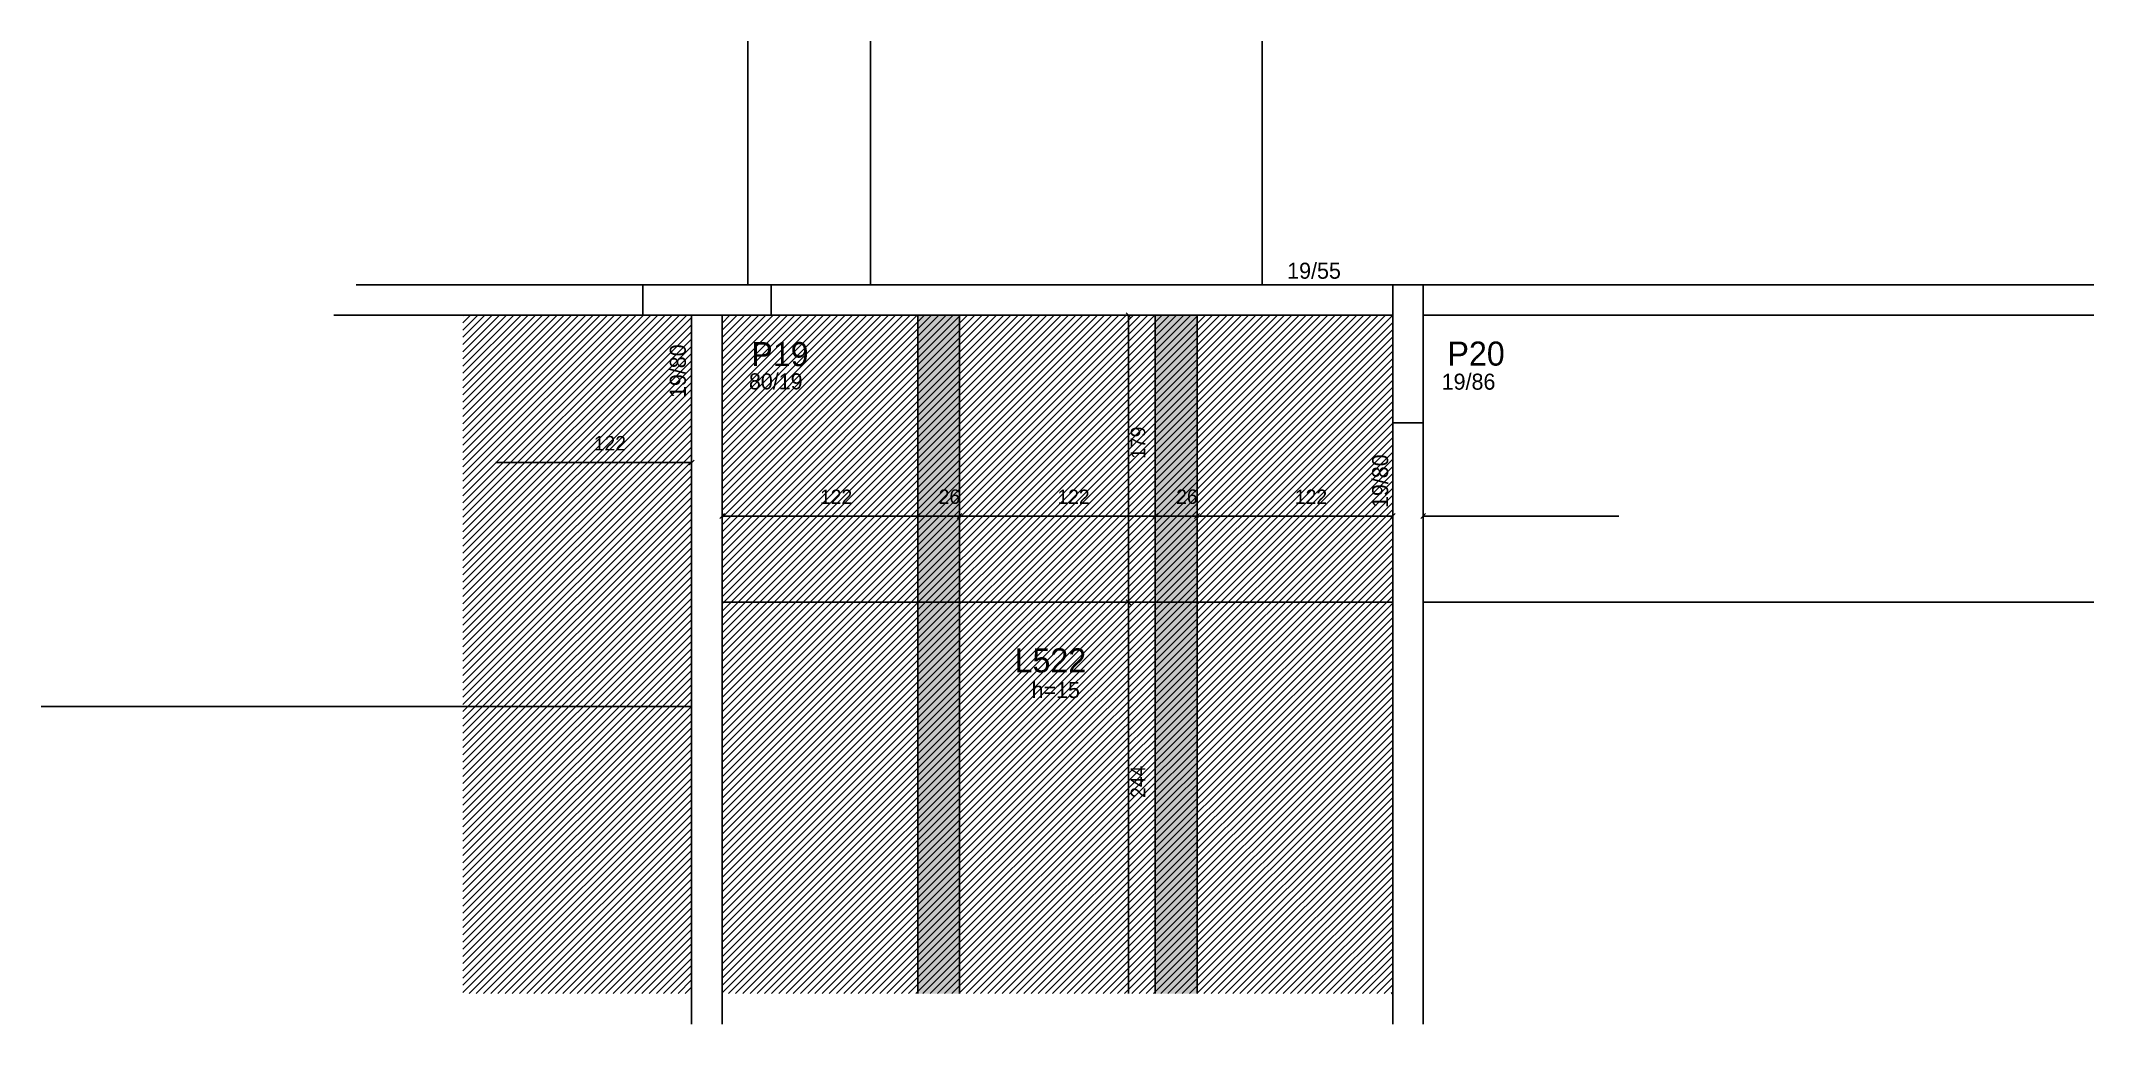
# Model space of a CAD drawing. Header units: metres. Extents: x 3627 to 4907, y 2555 to 3168.
import ezdxf

# ---------------------------------------------------------------- set-up
doc = ezdxf.new("R2010")
doc.units = ezdxf.units.M
for name, color, linetype in [('3', 7, 'Continuous'), ('4', 7, 'Continuous'), ('7', 7, 'Continuous'), ('COTA', 7, 'Continuous'), ('Hachura', 7, 'Continuous'), ('Painéis', 7, 'Continuous'), ('REAPROVEITAMENTO', 7, 'Continuous')]:
    doc.layers.add(name, color=color, linetype=linetype)

msp = doc.modelspace()

# ---------------------------------------------------------------- hatches: boundary and pattern name
at = {"layer": 'Hachura'}
h = msp.add_hatch(color=7, dxfattribs=at)
h.dxf.hatch_style = 1
h.paths.add_polyline_path([(4173.7, 2573.9), (4199.7, 2573.9), (4199.7, 2996.9), (4173.7, 2996.9), (4173.7, 2573.9)])
h = msp.add_hatch(color=7, dxfattribs=at)
h.dxf.hatch_style = 1
h.paths.add_polyline_path([(4321.7, 2573.9), (4347.7, 2573.9), (4347.7, 2996.9), (4321.7, 2996.9), (4321.7, 2573.9)])
at = {"layer": 'REAPROVEITAMENTO'}
h = msp.add_hatch(dxfattribs=at)
h.set_pattern_fill('ANSI31')
h.paths.add_polyline_path([(4032.7, 2573.9), (3890.2, 2573.9), (3890.2, 2996.9), (4032.7, 2996.9), (4032.7, 2573.9)])
h = msp.add_hatch(dxfattribs=at)
h.set_pattern_fill('ANSI31')
h.paths.add_polyline_path([(4469.7, 2573.9), (4051.7, 2573.9), (4051.7, 2996.9), (4469.7, 2996.9), (4469.7, 2573.9)])

# ---------------------------------------------------------------- linework, layer by layer
at = {"layer": '3', "color": 3, "lineweight": 25}
for points in [[(4002.2, 3015.9), (3823.7, 3015.9)], [(4469.7, 3015.9), (4082.2, 3015.9)], [(4906.7, 3015.9), (4488.7, 3015.9)], [(3809.7, 2996.9), (4002.2, 2996.9)], [(4032.7, 2996.9), (4032.7, 2554.9)], [(4051.7, 2554.9), (4051.7, 2996.9)], [(4082.2, 2996.9), (4469.7, 2996.9)], [(4488.7, 2996.9), (4906.7, 2996.9)], [(4469.7, 2929.9), (4469.7, 2554.9)], [(4488.7, 2554.9), (4488.7, 2929.9)]]:
    msp.add_lwpolyline(points, dxfattribs=at)
at = {"layer": '7', "color": 7, "lineweight": 25}
for points in [[(4002.2, 2996.9), (4082.2, 2996.9), (4082.2, 3015.9), (4002.2, 3015.9), (4002.2, 2996.9)], [(4469.7, 2929.9), (4488.7, 2929.9), (4488.7, 3015.9), (4469.7, 3015.9), (4469.7, 2929.9)]]:
    msp.add_lwpolyline(points, dxfattribs=at)
at = {"layer": 'COTA', "color": 0, "lineweight": 25}
for p, q in [((4306.5, 2995.4), (4303.5, 2998.4)), ((4031.2, 2903.6), (4034.2, 2906.6)), ((4053.2, 2873.2), (4050.2, 2870.2)), ((4172.2, 2870.2), (4175.2, 2873.2)), ((4175.2, 2873.2), (4172.2, 2870.2)), ((4198.2, 2870.2), (4201.2, 2873.2)), ((4201.2, 2873.2), (4198.2, 2870.2)), ((4320.2, 2870.2), (4323.2, 2873.2)), ((4323.2, 2873.2), (4320.2, 2870.2)), ((4346.2, 2870.2), (4349.2, 2873.2)), ((4349.2, 2873.2), (4346.2, 2870.2)), ((4468.2, 2870.2), (4471.2, 2873.2)), ((4490.2, 2873.2), (4487.2, 2870.2)), ((4303.5, 2819.4), (4306.5, 2816.4)), ((4306.5, 2816.4), (4303.5, 2819.4))]:
    msp.add_line(p, q, dxfattribs=at)
at = {"layer": 'COTA', "color": 4, "lineweight": 25}
for p, q in [((4305, 2996.9), (4305, 2817.9)), ((3910.7, 2905.1), (4032.7, 2905.1)), ((4051.7, 2871.7), (4173.7, 2871.7)), ((4173.7, 2871.7), (4199.7, 2871.7)), ((4199.7, 2871.7), (4321.7, 2871.7)), ((4321.7, 2871.7), (4347.7, 2871.7)), ((4347.7, 2871.7), (4469.7, 2871.7)), ((4488.7, 2871.7), (4610.7, 2871.7)), ((4305, 2817.9), (4305, 2573.9))]:
    msp.add_line(p, q, dxfattribs=at)
at = {"layer": 'Painéis', "color": 200, "lineweight": 25}
for p, q in [((4067.7, 3167.9), (4067.7, 3015.9)), ((4144.2, 3167.9), (4144.2, 3015.9)), ((4388.2, 3167.9), (4388.2, 3015.9)), ((4173.7, 2996.9), (4173.7, 2573.9)), ((4199.7, 2996.9), (4199.7, 2573.9)), ((4321.7, 2996.9), (4321.7, 2573.9)), ((4347.7, 2996.9), (4347.7, 2573.9)), ((4469.6, 2817.9), (4051.6, 2817.9)), ((4906.6, 2817.9), (4488.6, 2817.9)), ((3627.2, 2752.9), (4032.7, 2752.9))]:
    msp.add_line(p, q, dxfattribs=at)

# ---------------------------------------------------------------- texts
at = {"layer": '3', "color": 3, "lineweight": 25}
for s, p in [('19/55', (4403.9, 3019.7)), ('80/19', (4068.4, 2950.7)), ('19/86', (4500.2, 2950.5)), ('h=15', (4244.6, 2758.2))]:
    msp.add_text(s, height=10, dxfattribs=at).set_placement(p)
for p in [(4029.1, 2945.3), (4466.8, 2876.7)]:
    msp.add_text('19/80', height=10, rotation=90, dxfattribs=at).set_placement(p)
at = {"layer": '4', "color": 4, "lineweight": 25}
for s, p in [('P19', (4069.9, 2965.2)), ('P20', (4503.8, 2965.5)), ('L522', (4234, 2774.2))]:
    msp.add_text(s, height=15, dxfattribs=at).set_placement(p)
at = {"layer": 'COTA', "color": 240, "lineweight": 25}
for s, p in [('122', (3971.7, 2912.6)), ('122', (4112.7, 2879.2)), ('26', (4186.7, 2879.3)), ('122', (4260.7, 2879.2)), ('26', (4334.7, 2879.3)), ('122', (4408.7, 2879.2))]:
    msp.add_text(s, height=9, dxfattribs=at).set_placement(p)
for s, p in [('179', (4315.4, 2907.4)), ('244', (4315.4, 2695.9))]:
    msp.add_text(s, height=9, rotation=90, dxfattribs=at).set_placement(p)

doc.saveas('drawing.dxf')
